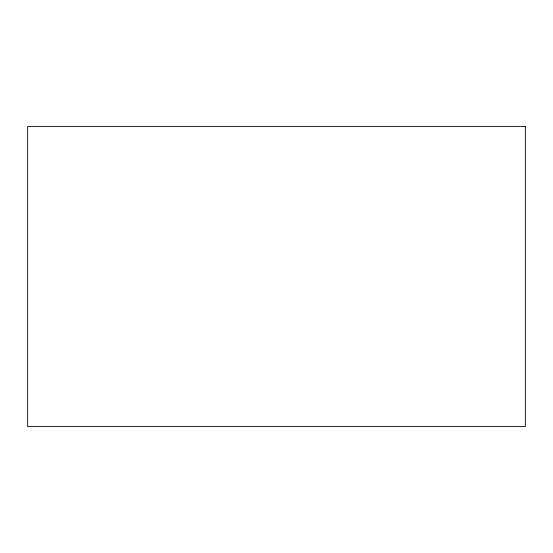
<?xml version="1.0" encoding="UTF-8"?>
<svg xmlns="http://www.w3.org/2000/svg" width="553" height="553" viewBox="0 0 553 553"><rect width="100%" height="100%" fill="white"/><g stroke="black" fill="none" stroke-linecap="round" stroke-linejoin="round"><path stroke-width="0.83" d="M525.35 126.457L27.65 126.457L27.65 426.543L525.35 426.543L525.35 126.457"/></g></svg>
